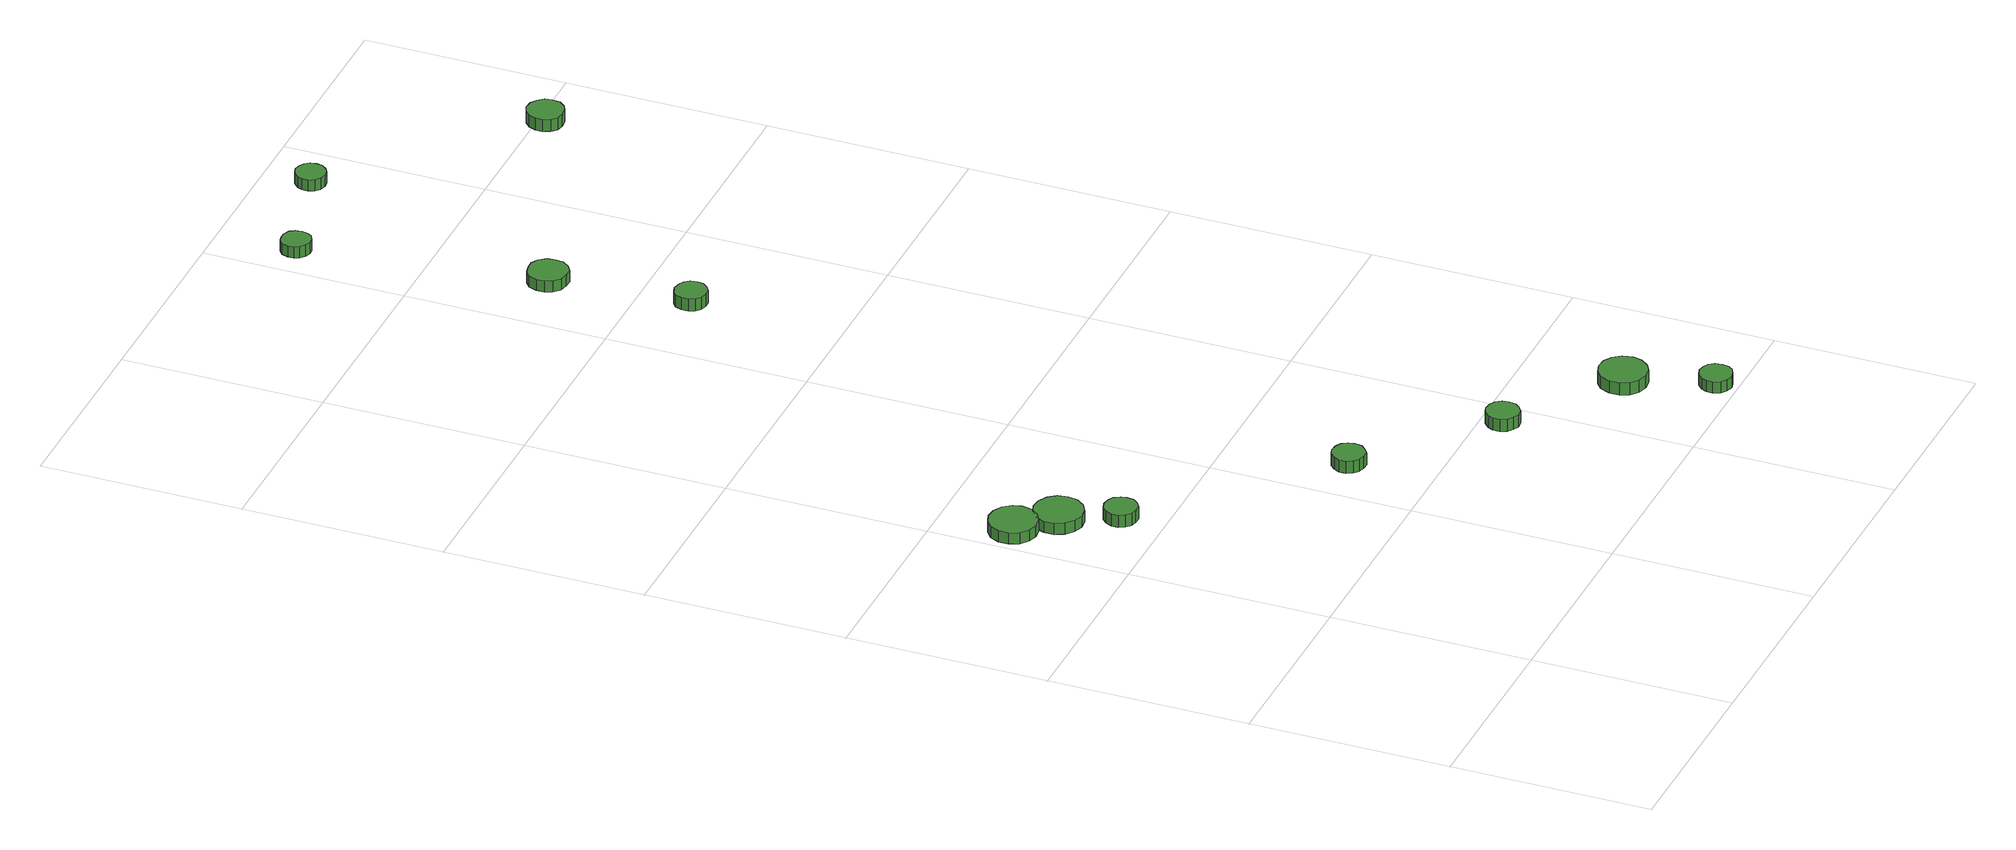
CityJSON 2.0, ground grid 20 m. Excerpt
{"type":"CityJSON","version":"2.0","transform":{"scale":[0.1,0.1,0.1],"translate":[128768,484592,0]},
"CityObjects":{
"tree1":{"type":"SolitaryVegetationObject","attributes":{"function":"something"},"geometry":[{"type":"MultiSurface","lod":"1","boundaries":[[[0,1,2,3,4,5,6,7,8,9,10,11,12,13,14]],[[15,16,17,18,19,20,21,22,23,24,25,26,27,28,29]],[[0,29,28,1]],[[1,28,27,2]],[[2,27,26,3]],[[3,26,25,4]],[[4,25,24,5]],[[5,24,23,6]],[[6,23,22,7]],[[7,22,21,8]],[[8,21,20,9]],[[9,20,19,10]],[[10,19,18,11]],[[11,18,17,12]],[[12,17,16,13]],[[13,16,15,14]],[[14,15,29,0]]]}]},
"tree2":{"type":"SolitaryVegetationObject","attributes":{"function":"something"},"geometry":[{"type":"MultiSurface","lod":"1","boundaries":[[[30,31,32,33,34,35,36,37,38,39,40,41,42,43,44]],[[45,46,47,48,49,50,51,52,53,54,55,56,57,58,59]],[[30,59,58,31]],[[31,58,57,32]],[[32,57,56,33]],[[33,56,55,34]],[[34,55,54,35]],[[35,54,53,36]],[[36,53,52,37]],[[37,52,51,38]],[[38,51,50,39]],[[39,50,49,40]],[[40,49,48,41]],[[41,48,47,42]],[[42,47,46,43]],[[43,46,45,44]],[[44,45,59,30]]]}]},
"tree3":{"type":"SolitaryVegetationObject","attributes":{"function":"something"},"geometry":[{"type":"MultiSurface","lod":"1","boundaries":[[[60,61,62,63,64,65,66,67,68,69,70,71,72,73,74]],[[75,76,77,78,79,80,81,82,83,84,85,86,87,88,89]],[[60,89,88,61]],[[61,88,87,62]],[[62,87,86,63]],[[63,86,85,64]],[[64,85,84,65]],[[65,84,83,66]],[[66,83,82,67]],[[67,82,81,68]],[[68,81,80,69]],[[69,80,79,70]],[[70,79,78,71]],[[71,78,77,72]],[[72,77,76,73]],[[73,76,75,74]],[[74,75,89,60]]]}]},
"tree4":{"type":"SolitaryVegetationObject","attributes":{"function":"something"},"geometry":[{"type":"MultiSurface","lod":"1","boundaries":[[[90,91,92,93,94,95,96,97,98,99,100,101,102,103,104]],[[105,106,107,108,109,110,111,112,113,114,115,116,117,118,119]],[[90,119,118,91]],[[91,118,117,92]],[[92,117,116,93]],[[93,116,115,94]],[[94,115,114,95]],[[95,114,113,96]],[[96,113,112,97]],[[97,112,111,98]],[[98,111,110,99]],[[99,110,109,100]],[[100,109,108,101]],[[101,108,107,102]],[[102,107,106,103]],[[103,106,105,104]],[[104,105,119,90]]]}]},
"tree5":{"type":"SolitaryVegetationObject","attributes":{"function":"something"},"geometry":[{"type":"MultiSurface","lod":"1","boundaries":[[[120,121,122,123,124,125,126,127,128,129,130,131,132,133,134]],[[135,136,137,138,139,140,141,142,143,144,145,146,147,148,149]],[[120,149,148,121]],[[121,148,147,122]],[[122,147,146,123]],[[123,146,145,124]],[[124,145,144,125]],[[125,144,143,126]],[[126,143,142,127]],[[127,142,141,128]],[[128,141,140,129]],[[129,140,139,130]],[[130,139,138,131]],[[131,138,137,132]],[[132,137,136,133]],[[133,136,135,134]],[[134,135,149,120]]]}]},
"tree6":{"type":"SolitaryVegetationObject","attributes":{"function":"something"},"geometry":[{"type":"MultiSurface","lod":"1","boundaries":[[[150,151,152,153,154,155,156,157,158,159,160,161,162,163,164]],[[165,166,167,168,169,170,171,172,173,174,175,176,177,178,179]],[[150,179,178,151]],[[151,178,177,152]],[[152,177,176,153]],[[153,176,175,154]],[[154,175,174,155]],[[155,174,173,156]],[[156,173,172,157]],[[157,172,171,158]],[[158,171,170,159]],[[159,170,169,160]],[[160,169,168,161]],[[161,168,167,162]],[[162,167,166,163]],[[163,166,165,164]],[[164,165,179,150]]]}]},
"tree7":{"type":"SolitaryVegetationObject","attributes":{"function":"something"},"geometry":[{"type":"MultiSurface","lod":"1","boundaries":[[[180,181,182,183,184,185,186,187,188,189,190,191,192,193,194]],[[195,196,197,198,199,200,201,202,203,204,205,206,207,208,209]],[[180,209,208,181]],[[181,208,207,182]],[[182,207,206,183]],[[183,206,205,184]],[[184,205,204,185]],[[185,204,203,186]],[[186,203,202,187]],[[187,202,201,188]],[[188,201,200,189]],[[189,200,199,190]],[[190,199,198,191]],[[191,198,197,192]],[[192,197,196,193]],[[193,196,195,194]],[[194,195,209,180]]]}]},
"tree8":{"type":"SolitaryVegetationObject","attributes":{"function":"something"},"geometry":[{"type":"MultiSurface","lod":"1","boundaries":[[[210,211,212,213,214,215,216,217,218,219,220,221,222,223,224]],[[225,226,227,228,229,230,231,232,233,234,235,236,237,238,239]],[[210,239,238,211]],[[211,238,237,212]],[[212,237,236,213]],[[213,236,235,214]],[[214,235,234,215]],[[215,234,233,216]],[[216,233,232,217]],[[217,232,231,218]],[[218,231,230,219]],[[219,230,229,220]],[[220,229,228,221]],[[221,228,227,222]],[[222,227,226,223]],[[223,226,225,224]],[[224,225,239,210]]]}]},
"tree9":{"type":"SolitaryVegetationObject","attributes":{"function":"something"},"geometry":[{"type":"MultiSurface","lod":"1","boundaries":[[[240,241,242,243,244,245,246,247,248,249,250,251,252,253,254]],[[255,256,257,258,259,260,261,262,263,264,265,266,267,268,269]],[[240,269,268,241]],[[241,268,267,242]],[[242,267,266,243]],[[243,266,265,244]],[[244,265,264,245]],[[245,264,263,246]],[[246,263,262,247]],[[247,262,261,248]],[[248,261,260,249]],[[249,260,259,250]],[[250,259,258,251]],[[251,258,257,252]],[[252,257,256,253]],[[253,256,255,254]],[[254,255,269,240]]]}]},
"tree10":{"type":"SolitaryVegetationObject","attributes":{"function":"something"},"geometry":[{"type":"MultiSurface","lod":"1","boundaries":[[[270,271,272,273,274,275,276,277,278,279,280,281,282,283,284]],[[285,286,287,288,289,290,291,292,293,294,295,296,297,298,299]],[[270,299,298,271]],[[271,298,297,272]],[[272,297,296,273]],[[273,296,295,274]],[[274,295,294,275]],[[275,294,293,276]],[[276,293,292,277]],[[277,292,291,278]],[[278,291,290,279]],[[279,290,289,280]],[[280,289,288,281]],[[281,288,287,282]],[[282,287,286,283]],[[283,286,285,284]],[[284,285,299,270]]]}]},
"tree11":{"type":"SolitaryVegetationObject","attributes":{"function":"something"},"geometry":[{"type":"MultiSurface","lod":"1","boundaries":[[[300,301,302,303,304,305,306,307,308,309,310,311,312,313,314]],[[315,316,317,318,319,320,321,322,323,324,325,326,327,328,329]],[[300,329,328,301]],[[301,328,327,302]],[[302,327,326,303]],[[303,326,325,304]],[[304,325,324,305]],[[305,324,323,306]],[[306,323,322,307]],[[307,322,321,308]],[[308,321,320,309]],[[309,320,319,310]],[[310,319,318,311]],[[311,318,317,312]],[[312,317,316,313]],[[313,316,315,314]],[[314,315,329,300]]]}]},
"tree12":{"type":"SolitaryVegetationObject","attributes":{"function":"something"},"geometry":[{"type":"MultiSurface","lod":"1","boundaries":[[[330,331,332,333,334,335,336,337,338,339,340,341,342,343,344]],[[345,346,347,348,349,350,351,352,353,354,355,356,357,358,359]],[[330,359,358,331]],[[331,358,357,332]],[[332,357,356,333]],[[333,356,355,334]],[[334,355,354,335]],[[335,354,353,336]],[[336,353,352,337]],[[337,352,351,338]],[[338,351,350,339]],[[339,350,349,340]],[[340,349,348,341]],[[341,348,347,342]],[[342,347,346,343]],[[343,346,345,344]],[[344,345,359,330]]]}]}
},
"vertices":[
[52,526,18],[50,535,18],[44,543,18],[35,548,18],[25,549,18],[16,546,18],[8,540,18],[4,531,18],[4,521,18],[8,511,18],[16,505,18],[25,502,18],[35,503,18],[44,508,18],[50,516,18],[50,516,6],[44,508,6],[35,503,6],[25,502,6],[16,505,6],[8,511,6],[4,521,6],[4,531,6],[8,540,6],[16,546,6],[25,549,6],[35,548,6],[44,543,6],[50,535,6],[52,526,6],
[83,493,18],[81,503,18],[75,511,18],[66,516,18],[56,517,18],[47,514,18],[39,507,18],[35,498,18],[35,488,18],[39,479,18],[47,472,18],[56,469,18],[66,470,18],[75,475,18],[81,483,18],[81,483,6],[75,475,6],[66,470,6],[56,469,6],[47,472,6],[39,479,6],[35,488,6],[35,498,6],[39,507,6],[47,514,6],[56,517,6],[66,516,6],[75,511,6],[81,503,6],[83,493,6],
[99,441,20],[98,447,20],[94,453,20],[88,456,20],[81,457,20],[75,455,20],[70,450,20],[67,444,20],[67,437,20],[70,431,20],[75,427,20],[81,425,20],[88,425,20],[94,429,20],[98,434,20],[98,434,7],[94,429,7],[88,425,7],[81,425,7],[75,427,7],[70,431,7],[67,437,7],[67,444,7],[70,450,7],[75,455,7],[81,457,7],[88,456,7],[94,453,7],[98,447,7],[99,441,7],
[266,282,19],[265,288,19],[261,294,19],[255,297,19],[248,298,19],[242,296,19],[237,291,19],[234,285,19],[234,278,19],[237,272,19],[242,268,19],[248,266,19],[255,266,19],[261,270,19],[265,275,19],[265,275,6],[261,270,6],[255,266,6],[248,266,6],[242,268,6],[237,272,6],[234,278,6],[234,285,6],[237,291,6],[242,296,6],[248,298,6],[255,297,6],[261,294,6],[265,288,6],[266,282,6],
[385,177,20],[384,183,20],[380,189,20],[374,192,20],[367,193,20],[361,191,20],[356,186,20],[353,180,20],[353,173,20],[356,167,20],[361,163,20],[367,160,20],[374,161,20],[380,165,20],[384,170,20],[384,170,7],[380,165,7],[374,161,7],[367,160,7],[361,163,7],[356,167,7],[353,173,7],[353,180,7],[356,186,7],[361,191,7],[367,193,7],[374,192,7],[380,189,7],[384,183,7],[385,177,7],
[519,19,20],[518,26,20],[514,31,20],[508,34,20],[502,35,20],[495,33,20],[490,28,20],[487,22,20],[487,16,20],[490,9,20],[495,5,20],[502,3,20],[508,4,20],[514,7,20],[518,12,20],[518,12,8],[514,7,8],[508,4,8],[502,3,8],[495,5,8],[490,9,8],[487,16,8],[487,22,8],[490,28,8],[495,33,8],[502,35,8],[508,34,8],[514,31,8],[518,26,8],[519,19,8],
[503,101,18],[501,111,18],[495,119,18],[487,124,18],[477,125,18],[467,122,18],[460,116,18],[456,106,18],[456,96,18],[460,87,18],[467,81,18],[477,78,18],[487,79,18],[495,84,18],[501,92,18],[501,92,5],[495,84,5],[487,79,5],[477,78,5],[467,81,5],[460,87,5],[456,96,5],[456,106,5],[460,116,5],[467,122,5],[477,125,5],[487,124,5],[495,119,5],[501,111,5],[503,101,5],
[304,950,17],[303,957,17],[299,962,17],[293,965,17],[286,966,17],[280,964,17],[275,960,17],[273,954,17],[273,947,17],[275,941,17],[280,937,17],[286,935,17],[293,935,17],[299,939,17],[303,944,17],[303,944,4],[299,939,4],[293,935,4],[286,935,4],[280,937,4],[275,941,4],[273,947,4],[273,954,4],[275,960,4],[280,964,4],[286,966,4],[293,965,4],[299,962,4],[303,957,4],[304,950,4],
[289,1085,18],[288,1093,18],[283,1100,18],[276,1104,18],[268,1104,18],[260,1102,18],[254,1097,18],[251,1089,18],[251,1081,18],[254,1074,18],[260,1068,18],[268,1066,18],[276,1066,18],[283,1070,18],[288,1077,18],[288,1077,6],[283,1070,6],[276,1066,6],[268,1066,6],[260,1068,6],[254,1074,6],[251,1081,6],[251,1089,6],[254,1097,6],[260,1102,6],[268,1104,6],[276,1104,6],[283,1100,6],[288,1093,6],[289,1085,6],
[249,1321,17],[248,1327,17],[245,1332,17],[239,1335,17],[233,1335,17],[228,1334,17],[223,1330,17],[221,1324,17],[221,1318,17],[223,1313,17],[228,1309,17],[233,1307,17],[239,1307,17],[245,1310,17],[248,1315,17],[248,1315,5],[245,1310,5],[239,1307,5],[233,1307,5],[228,1309,5],[223,1313,5],[221,1318,5],[221,1324,5],[223,1330,5],[228,1334,5],[233,1335,5],[239,1335,5],[245,1332,5],[248,1327,5],[249,1321,5],
[365,1353,16],[364,1359,16],[360,1364,16],[355,1367,16],[349,1368,16],[343,1366,16],[338,1361,16],[336,1356,16],[336,1350,16],[338,1344,16],[343,1340,16],[349,1338,16],[355,1339,16],[360,1342,16],[364,1347,16],[364,1347,4],[360,1342,4],[355,1339,4],[349,1338,4],[343,1340,4],[338,1344,4],[336,1350,4],[336,1356,4],[338,1361,4],[343,1366,4],[349,1368,4],[355,1367,4],[360,1364,4],[364,1359,4],[365,1353,4],
[549,1193,16],[548,1200,16],[543,1206,16],[537,1210,16],[529,1211,16],[522,1208,16],[517,1203,16],[514,1196,16],[514,1189,16],[517,1182,16],[522,1177,16],[529,1175,16],[537,1176,16],[543,1179,16],[548,1185,16],[548,1185,3],[543,1179,3],[537,1176,3],[529,1175,3],[522,1177,3],[517,1182,3],[514,1189,3],[514,1196,3],[517,1203,3],[522,1208,3],[529,1211,3],[537,1210,3],[543,1206,3],[548,1200,3],[549,1193,3]
]}
